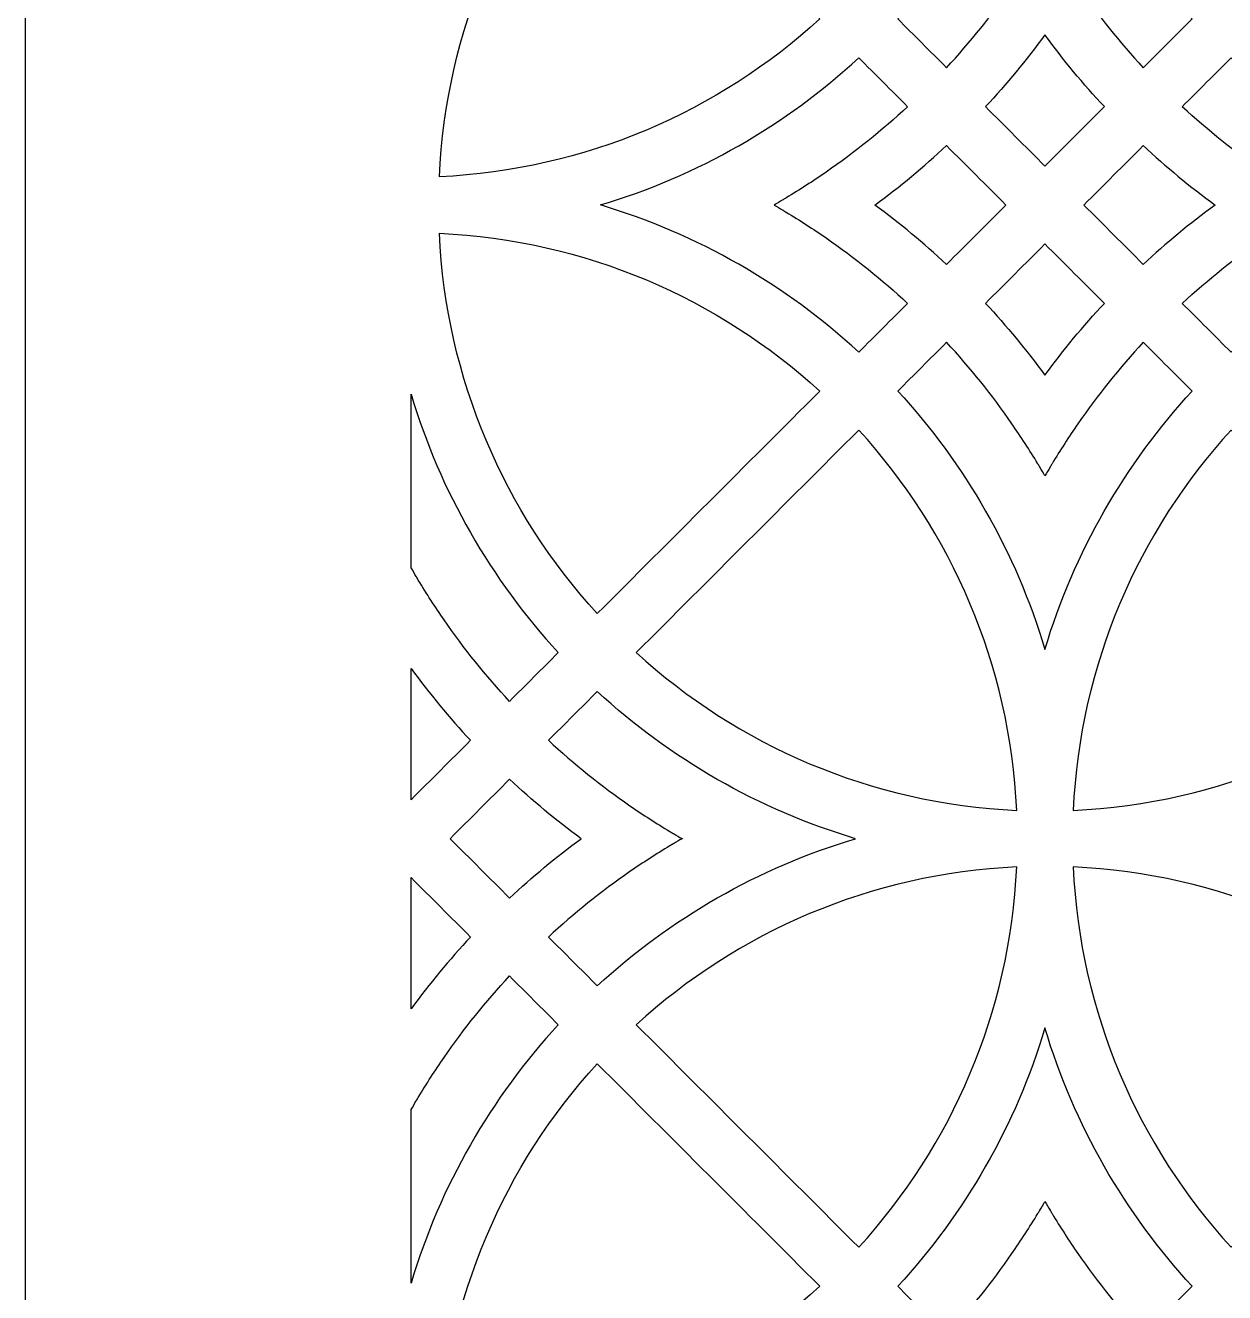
# Model space of a CAD drawing. Header units: centimetres. Extents: x 8 to 12.9, y -9 to 9.
# Drawn here: x 7.993 to 9.774, y -2.555 to -0.673 of the extents above; entities that cross this region are included whole.
import ezdxf

# ---------------------------------------------------------------- set-up
doc = ezdxf.new("R2010")
doc.units = ezdxf.units.CM
doc.header["$MEASUREMENT"] = 0
doc.layers.add('layer 1', color=7, linetype='Continuous')

msp = doc.modelspace()

# ---------------------------------------------------------------- linework, layer by layer
at = {"layer": 'layer 1', "color": 250, "lineweight": 30}
for points, knots in [([(12.90221, 9.00077), (11.26585, 9.00077), (9.62949, 9.00077), (7.99312, 9.00077), (7.99312, 9.00077), (7.99312, 3.53168), (7.99312, -1.93741), (7.99312, -7.4065), (7.99312, -7.4065), (7.99314, -7.4065), (7.99315, -7.4065), (7.99316, -7.4065), (7.99316, -7.4065), (7.99316, -7.93741), (7.99316, -8.46832), (7.99316, -8.99923), (7.99316, -8.99923), (8.18407, -8.99923), (8.37498, -8.99923), (8.56589, -8.99923), (8.56589, -8.99923), (8.56589, -8.91742), (8.56589, -8.8356), (8.56589, -8.75378), (8.56589, -8.75378), (8.76783, -8.75378), (8.96977, -8.75378), (9.17171, -8.75378), (9.17171, -8.75378), (9.17171, -8.5939), (9.17171, -8.43402), (9.17171, -8.27413), (9.17171, -8.27413), (9.25341, -8.27251), (9.33511, -8.27088), (9.4168, -8.26924), (9.4168, -8.26924), (9.43131, -8.31061), (9.45032, -8.34649), (9.48189, -8.37816), (9.48189, -8.37816), (9.5128, -8.40916), (9.54474, -8.42833), (9.58226, -8.43705), (9.58226, -8.43705), (9.63191, -8.4486), (9.68435, -8.44357), (9.72421, -8.4088), (9.72421, -8.4088), (9.76278, -8.37514), (9.78504, -8.32123), (9.79304, -8.2698), (9.79304, -8.2698), (9.81586, -8.27211), (9.83527, -8.27158), (9.85358, -8.26896), (9.85358, -8.26896), (9.94495, -8.25588), (9.9881, -8.19807), (9.99582, -8.11089), (9.99582, -8.11089), (9.99771, -8.08953), (9.9962, -8.06844), (9.98941, -8.04988), (9.98941, -8.04988), (9.99085, -8.05023), (9.99229, -8.05059), (9.99372, -8.05095), (9.99372, -8.05095), (10.02596, -8.0621), (10.0582, -8.07324), (10.09045, -8.08439), (10.09045, -8.08439), (10.10979, -8.28195), (10.26235, -8.43577), (10.44769, -8.43577), (10.44769, -8.43577), (10.63302, -8.43577), (10.78558, -8.28195), (10.80493, -8.08439), (10.80493, -8.08439), (10.83717, -8.07324), (10.86941, -8.0621), (10.90165, -8.05095), (10.90165, -8.05095), (10.90309, -8.05059), (10.90452, -8.05023), (10.90596, -8.04988), (10.90596, -8.04988), (10.89917, -8.06844), (10.89767, -8.08953), (10.89956, -8.11089), (10.89956, -8.11089), (10.90727, -8.19807), (10.95043, -8.25588), (11.04179, -8.26896), (11.04179, -8.26896), (11.0601, -8.27158), (11.07952, -8.27211), (11.10234, -8.2698), (11.10234, -8.2698), (11.11033, -8.32123), (11.13259, -8.37514), (11.17117, -8.4088), (11.17117, -8.4088), (11.21102, -8.44357), (11.26346, -8.4486), (11.31312, -8.43705), (11.31312, -8.43705), (11.35063, -8.42833), (11.38257, -8.40916), (11.41348, -8.37816), (11.41348, -8.37816), (11.44506, -8.34649), (11.46406, -8.31061), (11.47857, -8.26924), (11.47857, -8.26924), (11.56027, -8.27088), (11.64196, -8.27251), (11.72366, -8.27413), (11.72366, -8.27413), (11.72366, -8.43402), (11.72366, -8.5939), (11.72366, -8.75378), (11.72366, -8.75378), (11.9256, -8.75378), (12.12754, -8.75378), (12.32948, -8.75378), (12.32948, -8.75378), (12.32948, -8.8356), (12.32948, -8.91742), (12.32948, -8.99923), (12.32948, -8.99923), (12.52039, -8.99923), (12.7113, -8.99923), (12.90221, -8.99923), (12.90221, -8.99923), (12.90221, -8.46832), (12.90221, -7.93741), (12.90221, -7.4065), (12.90221, -7.4065), (12.90221, -1.93741), (12.90221, 3.53168), (12.90221, 9.00077)], [0, 0, 0, 0, 0.027027, 0.027027, 0.027027, 0.027027, 0.0540541, 0.0540541, 0.0540541, 0.0540541, 0.0810811, 0.0810811, 0.0810811, 0.0810811, 0.1081081, 0.1081081, 0.1081081, 0.1081081, 0.1351351, 0.1351351, 0.1351351, 0.1351351, 0.1621622, 0.1621622, 0.1621622, 0.1621622, 0.1891892, 0.1891892, 0.1891892, 0.1891892, 0.2162162, 0.2162162, 0.2162162, 0.2162162, 0.2432432, 0.2432432, 0.2432432, 0.2432432, 0.2702703, 0.2702703, 0.2702703, 0.2702703, 0.2972973, 0.2972973, 0.2972973, 0.2972973, 0.3243243, 0.3243243, 0.3243243, 0.3243243, 0.3513514, 0.3513514, 0.3513514, 0.3513514, 0.3783784, 0.3783784, 0.3783784, 0.3783784, 0.4054054, 0.4054054, 0.4054054, 0.4054054, 0.4324324, 0.4324324, 0.4324324, 0.4324324, 0.4594595, 0.4594595, 0.4594595, 0.4594595, 0.4864865, 0.4864865, 0.4864865, 0.4864865, 0.5135135, 0.5135135, 0.5135135, 0.5135135, 0.5405405, 0.5405405, 0.5405405, 0.5405405, 0.5675676, 0.5675676, 0.5675676, 0.5675676, 0.5945946, 0.5945946, 0.5945946, 0.5945946, 0.6216216, 0.6216216, 0.6216216, 0.6216216, 0.6486486, 0.6486486, 0.6486486, 0.6486486, 0.6756757, 0.6756757, 0.6756757, 0.6756757, 0.7027027, 0.7027027, 0.7027027, 0.7027027, 0.7297297, 0.7297297, 0.7297297, 0.7297297, 0.7567568, 0.7567568, 0.7567568, 0.7567568, 0.7837838, 0.7837838, 0.7837838, 0.7837838, 0.8108108, 0.8108108, 0.8108108, 0.8108108, 0.8378378, 0.8378378, 0.8378378, 0.8378378, 0.8648649, 0.8648649, 0.8648649, 0.8648649, 0.8918919, 0.8918919, 0.8918919, 0.8918919, 0.9189189, 0.9189189, 0.9189189, 0.9189189, 0.9459459, 0.9459459, 0.9459459, 0.9459459, 1, 1, 1, 1]), ([(9.36072, -0.73626), (9.33658, -0.7121), (9.31243, -0.68796), (9.28828, -0.66381), (9.28828, -0.66381), (9.38793, -0.55556), (9.46357, -0.42488), (9.50673, -0.28019), (9.50673, -0.28019), (9.5499, -0.42489), (9.62555, -0.55559), (9.7252, -0.66384), (9.7252, -0.66384), (9.70107, -0.68798), (9.67692, -0.71211), (9.65279, -0.73625), (9.65279, -0.73625), (9.61765, -0.69837), (9.58519, -0.65798), (9.5557, -0.61537), (9.5557, -0.61537), (9.55569, -0.61537), (9.55567, -0.61537), (9.55566, -0.61537), (9.55566, -0.61537), (9.55566, -0.61537), (9.55566, -0.61537), (9.55566, -0.61537), (9.55566, -0.61537), (9.55567, -0.61535), (9.55569, -0.61533), (9.5557, -0.61531), (9.5557, -0.61531), (9.54232, -0.59598), (9.52953, -0.57623), (9.51738, -0.55603), (9.51738, -0.55603), (9.51645, -0.55446), (9.5155, -0.5529), (9.51457, -0.55132), (9.51457, -0.55132), (9.51448, -0.55117), (9.51439, -0.55102), (9.51431, -0.55087), (9.51431, -0.55087), (9.51176, -0.54657), (9.50924, -0.54226), (9.50675, -0.53793), (9.50675, -0.53793), (9.50428, -0.54226), (9.50175, -0.54657), (9.49921, -0.55087), (9.49921, -0.55087), (9.49912, -0.55102), (9.49903, -0.55117), (9.49894, -0.55132), (9.49894, -0.55132), (9.49801, -0.5529), (9.49707, -0.55446), (9.49612, -0.55603), (9.49612, -0.55603), (9.48398, -0.57623), (9.4712, -0.59598), (9.45782, -0.61531), (9.45782, -0.61531), (9.45783, -0.61533), (9.45784, -0.61535), (9.45785, -0.61537), (9.45785, -0.61537), (9.45784, -0.61537), (9.45784, -0.61537), (9.45784, -0.61537), (9.45784, -0.61537), (9.45784, -0.61537), (9.45783, -0.61537), (9.45782, -0.61537), (9.45782, -0.61537), (9.42833, -0.65798), (9.39586, -0.69837), (9.36072, -0.73626)], [0, 0, 0, 0, 0.047619, 0.047619, 0.047619, 0.047619, 0.0952381, 0.0952381, 0.0952381, 0.0952381, 0.1428571, 0.1428571, 0.1428571, 0.1428571, 0.1904762, 0.1904762, 0.1904762, 0.1904762, 0.2380952, 0.2380952, 0.2380952, 0.2380952, 0.2857143, 0.2857143, 0.2857143, 0.2857143, 0.3333333, 0.3333333, 0.3333333, 0.3333333, 0.3809524, 0.3809524, 0.3809524, 0.3809524, 0.4285714, 0.4285714, 0.4285714, 0.4285714, 0.4761905, 0.4761905, 0.4761905, 0.4761905, 0.5238095, 0.5238095, 0.5238095, 0.5238095, 0.5714286, 0.5714286, 0.5714286, 0.5714286, 0.6190476, 0.6190476, 0.6190476, 0.6190476, 0.6666667, 0.6666667, 0.6666667, 0.6666667, 0.7142857, 0.7142857, 0.7142857, 0.7142857, 0.7619048, 0.7619048, 0.7619048, 0.7619048, 0.8095238, 0.8095238, 0.8095238, 0.8095238, 0.8571429, 0.8571429, 0.8571429, 0.8571429, 0.9047619, 0.9047619, 0.9047619, 0.9047619, 1, 1, 1, 1]), ([(9.1726, -0.66384), (9.06245, -0.55369), (8.95229, -0.44354), (8.84215, -0.33338), (8.84215, -0.33338), (8.70476, -0.48379), (8.61773, -0.68097), (8.60776, -0.89823), (8.60776, -0.89823), (8.82502, -0.88826), (9.0222, -0.80123), (9.1726, -0.66384)], [0, 0, 0, 0, 0.25, 0.25, 0.25, 0.25, 0.5, 0.5, 0.5, 0.5, 1, 1, 1, 1]), ([(9.50675, -0.88229), (9.47736, -0.85289), (9.44796, -0.8235), (9.41857, -0.79409), (9.41857, -0.79409), (9.44999, -0.76041), (9.47944, -0.72486), (9.50674, -0.68762), (9.50674, -0.68762), (9.50674, -0.68762), (9.50674, -0.68762), (9.50674, -0.68762), (9.50674, -0.68762), (9.50675, -0.6876), (9.50675, -0.6876), (9.50675, -0.68759), (9.50675, -0.68759), (9.50676, -0.6876), (9.50677, -0.6876), (9.50678, -0.68762), (9.50678, -0.68762), (9.50678, -0.68762), (9.50678, -0.68762), (9.50678, -0.68762), (9.50678, -0.68762), (9.53407, -0.72486), (9.56352, -0.76041), (9.59495, -0.79409), (9.59495, -0.79409), (9.56555, -0.8235), (9.53615, -0.85289), (9.50675, -0.88229)], [0, 0, 0, 0, 0.1111111, 0.1111111, 0.1111111, 0.1111111, 0.2222222, 0.2222222, 0.2222222, 0.2222222, 0.3333333, 0.3333333, 0.3333333, 0.3333333, 0.4444444, 0.4444444, 0.4444444, 0.4444444, 0.5555556, 0.5555556, 0.5555556, 0.5555556, 0.6666667, 0.6666667, 0.6666667, 0.6666667, 0.7777778, 0.7777778, 0.7777778, 0.7777778, 1, 1, 1, 1]), ([(9.30287, -0.79411), (9.27873, -0.76996), (9.25458, -0.74581), (9.23043, -0.72167), (9.23043, -0.72167), (9.12218, -0.82131), (8.99149, -0.89696), (8.8468, -0.94011), (8.8468, -0.94011), (8.99151, -0.98328), (9.12219, -1.05893), (9.23045, -1.15859), (9.23045, -1.15859), (9.25459, -1.13446), (9.27873, -1.11031), (9.30287, -1.08617), (9.30287, -1.08617), (9.26498, -1.05104), (9.2246, -1.01857), (9.18198, -0.98908), (9.18198, -0.98908), (9.18198, -0.98908), (9.18198, -0.98907), (9.18198, -0.98905), (9.18198, -0.98905), (9.18198, -0.98905), (9.18198, -0.98905), (9.18197, -0.98905), (9.18197, -0.98905), (9.18196, -0.98906), (9.18195, -0.98908), (9.18193, -0.98908), (9.18193, -0.98908), (9.16261, -0.9757), (9.14285, -0.96292), (9.12265, -0.95077), (9.12265, -0.95077), (9.12107, -0.94983), (9.11951, -0.94889), (9.11793, -0.94795), (9.11793, -0.94795), (9.11779, -0.94787), (9.11763, -0.94779), (9.11748, -0.94769), (9.11748, -0.94769), (9.11319, -0.94515), (9.10887, -0.94263), (9.10455, -0.94015), (9.10455, -0.94015), (9.10887, -0.93766), (9.11319, -0.93514), (9.11748, -0.93259), (9.11748, -0.93259), (9.11763, -0.93251), (9.11778, -0.93241), (9.11793, -0.93233), (9.11793, -0.93233), (9.11951, -0.93139), (9.12107, -0.93045), (9.12265, -0.92951), (9.12265, -0.92951), (9.14285, -0.91737), (9.16261, -0.90458), (9.18193, -0.8912), (9.18193, -0.8912), (9.18195, -0.89122), (9.18196, -0.89122), (9.18197, -0.89124), (9.18197, -0.89124), (9.18198, -0.89124), (9.18198, -0.89123), (9.18198, -0.89123), (9.18198, -0.89123), (9.18198, -0.89122), (9.18198, -0.89122), (9.18198, -0.8912), (9.18198, -0.8912), (9.2246, -0.86171), (9.26498, -0.82925), (9.30287, -0.79411)], [0, 0, 0, 0, 0.047619, 0.047619, 0.047619, 0.047619, 0.0952381, 0.0952381, 0.0952381, 0.0952381, 0.1428571, 0.1428571, 0.1428571, 0.1428571, 0.1904762, 0.1904762, 0.1904762, 0.1904762, 0.2380952, 0.2380952, 0.2380952, 0.2380952, 0.2857143, 0.2857143, 0.2857143, 0.2857143, 0.3333333, 0.3333333, 0.3333333, 0.3333333, 0.3809524, 0.3809524, 0.3809524, 0.3809524, 0.4285714, 0.4285714, 0.4285714, 0.4285714, 0.4761905, 0.4761905, 0.4761905, 0.4761905, 0.5238095, 0.5238095, 0.5238095, 0.5238095, 0.5714286, 0.5714286, 0.5714286, 0.5714286, 0.6190476, 0.6190476, 0.6190476, 0.6190476, 0.6666667, 0.6666667, 0.6666667, 0.6666667, 0.7142857, 0.7142857, 0.7142857, 0.7142857, 0.7619048, 0.7619048, 0.7619048, 0.7619048, 0.8095238, 0.8095238, 0.8095238, 0.8095238, 0.8571429, 0.8571429, 0.8571429, 0.8571429, 0.9047619, 0.9047619, 0.9047619, 0.9047619, 1, 1, 1, 1]), ([(9.71065, -1.08618), (9.73479, -1.11032), (9.75894, -1.13447), (9.78309, -1.15862), (9.78309, -1.15862), (9.89133, -1.05897), (10.02202, -0.98334), (10.16671, -0.94017), (10.16671, -0.94017), (10.02201, -0.897), (9.89132, -0.82135), (9.78307, -0.72169), (9.78307, -0.72169), (9.75892, -0.74584), (9.73479, -0.76998), (9.71065, -0.79411), (9.71065, -0.79411), (9.74852, -0.82925), (9.78892, -0.86171), (9.83153, -0.8912), (9.83153, -0.8912), (9.83153, -0.89122), (9.83153, -0.89122), (9.83153, -0.89124), (9.83153, -0.89124), (9.83153, -0.89124), (9.83153, -0.89124), (9.83153, -0.89124), (9.83153, -0.89124), (9.83156, -0.89122), (9.83157, -0.89122), (9.83159, -0.8912), (9.83159, -0.8912), (9.85092, -0.90458), (9.87067, -0.91737), (9.89087, -0.92952), (9.89087, -0.92952), (9.89244, -0.93045), (9.89401, -0.9314), (9.89557, -0.93233), (9.89557, -0.93233), (9.89574, -0.93241), (9.89588, -0.93251), (9.89603, -0.93259), (9.89603, -0.93259), (9.90033, -0.93514), (9.90464, -0.93766), (9.90897, -0.94015), (9.90897, -0.94015), (9.90464, -0.94263), (9.90033, -0.94515), (9.89603, -0.94768), (9.89603, -0.94768), (9.89588, -0.94779), (9.89574, -0.94787), (9.89559, -0.94795), (9.89559, -0.94795), (9.89401, -0.94889), (9.89243, -0.94983), (9.89087, -0.95078), (9.89087, -0.95078), (9.87067, -0.96292), (9.85092, -0.9757), (9.83159, -0.98908), (9.83159, -0.98908), (9.83157, -0.98908), (9.83155, -0.98907), (9.83153, -0.98905), (9.83153, -0.98905), (9.83153, -0.98905), (9.83153, -0.98905), (9.83153, -0.98906), (9.83153, -0.98906), (9.83153, -0.98907), (9.83153, -0.98908), (9.83153, -0.98908), (9.83153, -0.98908), (9.78892, -1.01857), (9.74852, -1.05104), (9.71065, -1.08618)], [0, 0, 0, 0, 0.047619, 0.047619, 0.047619, 0.047619, 0.0952381, 0.0952381, 0.0952381, 0.0952381, 0.1428571, 0.1428571, 0.1428571, 0.1428571, 0.1904762, 0.1904762, 0.1904762, 0.1904762, 0.2380952, 0.2380952, 0.2380952, 0.2380952, 0.2857143, 0.2857143, 0.2857143, 0.2857143, 0.3333333, 0.3333333, 0.3333333, 0.3333333, 0.3809524, 0.3809524, 0.3809524, 0.3809524, 0.4285714, 0.4285714, 0.4285714, 0.4285714, 0.4761905, 0.4761905, 0.4761905, 0.4761905, 0.5238095, 0.5238095, 0.5238095, 0.5238095, 0.5714286, 0.5714286, 0.5714286, 0.5714286, 0.6190476, 0.6190476, 0.6190476, 0.6190476, 0.6666667, 0.6666667, 0.6666667, 0.6666667, 0.7142857, 0.7142857, 0.7142857, 0.7142857, 0.7619048, 0.7619048, 0.7619048, 0.7619048, 0.8095238, 0.8095238, 0.8095238, 0.8095238, 0.8571429, 0.8571429, 0.8571429, 0.8571429, 0.9047619, 0.9047619, 0.9047619, 0.9047619, 1, 1, 1, 1]), ([(9.4489, -0.94014), (9.41951, -0.91075), (9.39011, -0.88135), (9.36072, -0.85195), (9.36072, -0.85195), (9.32702, -0.88338), (9.29148, -0.91282), (9.25424, -0.94013), (9.25424, -0.94013), (9.25424, -0.94013), (9.25424, -0.94013), (9.25423, -0.94013), (9.25423, -0.94013), (9.25423, -0.94013), (9.25421, -0.94014), (9.2542, -0.94015), (9.2542, -0.94015), (9.25421, -0.94015), (9.25423, -0.94015), (9.25424, -0.94017), (9.25424, -0.94017), (9.25424, -0.94017), (9.25424, -0.94017), (9.25424, -0.94017), (9.25424, -0.94017), (9.29148, -0.96746), (9.32702, -0.99691), (9.36072, -1.02833), (9.36072, -1.02833), (9.39011, -0.99893), (9.41951, -0.96954), (9.4489, -0.94014)], [0, 0, 0, 0, 0.1111111, 0.1111111, 0.1111111, 0.1111111, 0.2222222, 0.2222222, 0.2222222, 0.2222222, 0.3333333, 0.3333333, 0.3333333, 0.3333333, 0.4444444, 0.4444444, 0.4444444, 0.4444444, 0.5555556, 0.5555556, 0.5555556, 0.5555556, 0.6666667, 0.6666667, 0.6666667, 0.6666667, 0.7777778, 0.7777778, 0.7777778, 0.7777778, 1, 1, 1, 1]), ([(9.56462, -0.94015), (9.59401, -0.96954), (9.62341, -0.99894), (9.6528, -1.02833), (9.6528, -1.02833), (9.68649, -0.99691), (9.72204, -0.96746), (9.75928, -0.94017), (9.75928, -0.94017), (9.75928, -0.94017), (9.75928, -0.94017), (9.75929, -0.94017), (9.75929, -0.94017), (9.7593, -0.94015), (9.7593, -0.94015), (9.7593, -0.94015), (9.7593, -0.94015), (9.7593, -0.94014), (9.7593, -0.94013), (9.75929, -0.94013), (9.75929, -0.94013), (9.75928, -0.94013), (9.75928, -0.94013), (9.75928, -0.94013), (9.75928, -0.94013), (9.72204, -0.91282), (9.68649, -0.88338), (9.6528, -0.85195), (9.6528, -0.85195), (9.62341, -0.88135), (9.59401, -0.91075), (9.56462, -0.94015)], [0, 0, 0, 0, 0.1111111, 0.1111111, 0.1111111, 0.1111111, 0.2222222, 0.2222222, 0.2222222, 0.2222222, 0.3333333, 0.3333333, 0.3333333, 0.3333333, 0.4444444, 0.4444444, 0.4444444, 0.4444444, 0.5555556, 0.5555556, 0.5555556, 0.5555556, 0.6666667, 0.6666667, 0.6666667, 0.6666667, 0.7777778, 0.7777778, 0.7777778, 0.7777778, 1, 1, 1, 1]), ([(8.84216, -1.54689), (8.9523, -1.43674), (9.06245, -1.32659), (9.1726, -1.21644), (9.1726, -1.21644), (9.0222, -1.07906), (8.82504, -0.99202), (8.6078, -0.98205), (8.6078, -0.98205), (8.61777, -1.19931), (8.70478, -1.39648), (8.84216, -1.54689)], [0, 0, 0, 0, 0.25, 0.25, 0.25, 0.25, 0.5, 0.5, 0.5, 0.5, 1, 1, 1, 1]), ([(9.50675, -0.998), (9.53615, -1.0274), (9.56555, -1.0568), (9.59495, -1.08618), (9.59495, -1.08618), (9.56352, -1.11988), (9.53407, -1.15543), (9.50678, -1.19266), (9.50678, -1.19266), (9.50678, -1.19266), (9.50678, -1.19266), (9.50678, -1.19266), (9.50678, -1.19266), (9.50677, -1.19268), (9.50676, -1.19268), (9.50675, -1.19269), (9.50675, -1.19269), (9.50675, -1.19268), (9.50675, -1.19268), (9.50674, -1.19266), (9.50674, -1.19266), (9.50674, -1.19266), (9.50674, -1.19266), (9.50674, -1.19266), (9.50674, -1.19266), (9.47944, -1.15543), (9.44999, -1.11988), (9.41857, -1.08618), (9.41857, -1.08618), (9.44796, -1.0568), (9.47736, -1.0274), (9.50675, -0.998)], [0, 0, 0, 0, 0.1111111, 0.1111111, 0.1111111, 0.1111111, 0.2222222, 0.2222222, 0.2222222, 0.2222222, 0.3333333, 0.3333333, 0.3333333, 0.3333333, 0.4444444, 0.4444444, 0.4444444, 0.4444444, 0.5555556, 0.5555556, 0.5555556, 0.5555556, 0.6666667, 0.6666667, 0.6666667, 0.6666667, 0.7777778, 0.7777778, 0.7777778, 0.7777778, 1, 1, 1, 1]), ([(9.65279, -1.14403), (9.67694, -1.16817), (9.70108, -1.19233), (9.72524, -1.21647), (9.72524, -1.21647), (9.62559, -1.32472), (9.54995, -1.4554), (9.50679, -1.6001), (9.50679, -1.6001), (9.46362, -1.45539), (9.38796, -1.3247), (9.28831, -1.21645), (9.28831, -1.21645), (9.31245, -1.19231), (9.33658, -1.16817), (9.36072, -1.14403), (9.36072, -1.14403), (9.39586, -1.18191), (9.42833, -1.22231), (9.45782, -1.26492), (9.45782, -1.26492), (9.45783, -1.26492), (9.45784, -1.26492), (9.45784, -1.26492), (9.45784, -1.26492), (9.45785, -1.26492), (9.45785, -1.26492), (9.45785, -1.26492), (9.45785, -1.26492), (9.45784, -1.26494), (9.45783, -1.26495), (9.45782, -1.26497), (9.45782, -1.26497), (9.4712, -1.2843), (9.48398, -1.30405), (9.49613, -1.32425), (9.49613, -1.32425), (9.49707, -1.32582), (9.49801, -1.32739), (9.49894, -1.32897), (9.49894, -1.32897), (9.49903, -1.32911), (9.49912, -1.32926), (9.49921, -1.32941), (9.49921, -1.32941), (9.50175, -1.33371), (9.50426, -1.33802), (9.50675, -1.34236), (9.50675, -1.34236), (9.50924, -1.33802), (9.51176, -1.33371), (9.51431, -1.32941), (9.51431, -1.32941), (9.51439, -1.32926), (9.51448, -1.32911), (9.51457, -1.32897), (9.51457, -1.32897), (9.5155, -1.32739), (9.51645, -1.32582), (9.51738, -1.32425), (9.51738, -1.32425), (9.52953, -1.30405), (9.54232, -1.2843), (9.5557, -1.26497), (9.5557, -1.26497), (9.55569, -1.26495), (9.55567, -1.26494), (9.55566, -1.26492), (9.55566, -1.26492), (9.55566, -1.26492), (9.55566, -1.26492), (9.55567, -1.26492), (9.55567, -1.26492), (9.55568, -1.26492), (9.55569, -1.26492), (9.5557, -1.26492), (9.5557, -1.26492), (9.58519, -1.22231), (9.61765, -1.18191), (9.65279, -1.14403)], [0, 0, 0, 0, 0.047619, 0.047619, 0.047619, 0.047619, 0.0952381, 0.0952381, 0.0952381, 0.0952381, 0.1428571, 0.1428571, 0.1428571, 0.1428571, 0.1904762, 0.1904762, 0.1904762, 0.1904762, 0.2380952, 0.2380952, 0.2380952, 0.2380952, 0.2857143, 0.2857143, 0.2857143, 0.2857143, 0.3333333, 0.3333333, 0.3333333, 0.3333333, 0.3809524, 0.3809524, 0.3809524, 0.3809524, 0.4285714, 0.4285714, 0.4285714, 0.4285714, 0.4761905, 0.4761905, 0.4761905, 0.4761905, 0.5238095, 0.5238095, 0.5238095, 0.5238095, 0.5714286, 0.5714286, 0.5714286, 0.5714286, 0.6190476, 0.6190476, 0.6190476, 0.6190476, 0.6666667, 0.6666667, 0.6666667, 0.6666667, 0.7142857, 0.7142857, 0.7142857, 0.7142857, 0.7619048, 0.7619048, 0.7619048, 0.7619048, 0.8095238, 0.8095238, 0.8095238, 0.8095238, 0.8571429, 0.8571429, 0.8571429, 0.8571429, 0.9047619, 0.9047619, 0.9047619, 0.9047619, 1, 1, 1, 1]), ([(8.56585, -1.22119), (8.56585, -1.30708), (8.56585, -1.39296), (8.56585, -1.47886), (8.56585, -1.47886), (8.56585, -1.47886), (8.56585, -1.47886), (8.56585, -1.47886), (8.56585, -1.47886), (8.56585, -1.47886), (8.56585, -1.47886), (8.56585, -1.47886), (8.56585, -1.47886), (8.56585, -1.47886), (8.56585, -1.47886), (8.56585, -1.47885), (8.56585, -1.47885), (8.56834, -1.48318), (8.57086, -1.4875), (8.5734, -1.4918), (8.5734, -1.4918), (8.57349, -1.49195), (8.57358, -1.4921), (8.57367, -1.49225), (8.57367, -1.49225), (8.5746, -1.49382), (8.57555, -1.49539), (8.57648, -1.49696), (8.57648, -1.49696), (8.58863, -1.51715), (8.60142, -1.53691), (8.6148, -1.55624), (8.6148, -1.55624), (8.61478, -1.55625), (8.61477, -1.55627), (8.61476, -1.55629), (8.61476, -1.55629), (8.61478, -1.55629), (8.61478, -1.55629), (8.6148, -1.55629), (8.6148, -1.55629), (8.64429, -1.59889), (8.67676, -1.63928), (8.71189, -1.67715), (8.71189, -1.67715), (8.73602, -1.65303), (8.76015, -1.62889), (8.78428, -1.60477), (8.78428, -1.60477), (8.68466, -1.4965), (8.60901, -1.36586), (8.56585, -1.22119)], [0, 0, 0, 0, 0.0714286, 0.0714286, 0.0714286, 0.0714286, 0.1428571, 0.1428571, 0.1428571, 0.1428571, 0.2142857, 0.2142857, 0.2142857, 0.2142857, 0.2857143, 0.2857143, 0.2857143, 0.2857143, 0.3571429, 0.3571429, 0.3571429, 0.3571429, 0.4285714, 0.4285714, 0.4285714, 0.4285714, 0.5, 0.5, 0.5, 0.5, 0.5714286, 0.5714286, 0.5714286, 0.5714286, 0.6428571, 0.6428571, 0.6428571, 0.6428571, 0.7142857, 0.7142857, 0.7142857, 0.7142857, 0.7857143, 0.7857143, 0.7857143, 0.7857143, 0.8571429, 0.8571429, 0.8571429, 0.8571429, 1, 1, 1, 1]), ([(8.90002, -1.60474), (9.01016, -1.49459), (9.12031, -1.38445), (9.23046, -1.2743), (9.23046, -1.2743), (9.36784, -1.42469), (9.45487, -1.62186), (9.46484, -1.83911), (9.46484, -1.83911), (9.24759, -1.82913), (9.05042, -1.74212), (8.90002, -1.60474)], [0, 0, 0, 0, 0.25, 0.25, 0.25, 0.25, 0.5, 0.5, 0.5, 0.5, 1, 1, 1, 1]), ([(9.78307, -1.2743), (9.89321, -1.38445), (10.00336, -1.49461), (10.11351, -1.60476), (10.11351, -1.60476), (9.96312, -1.74214), (9.76593, -1.82917), (9.54866, -1.83913), (9.54866, -1.83913), (9.55864, -1.62188), (9.64567, -1.4247), (9.78307, -1.2743)], [0, 0, 0, 0, 0.25, 0.25, 0.25, 0.25, 0.5, 0.5, 0.5, 0.5, 1, 1, 1, 1]), ([(8.56585, -1.6285), (8.56585, -1.6934), (8.56585, -1.7583), (8.56585, -1.8232), (8.56585, -1.8232), (8.59524, -1.7938), (8.62464, -1.7644), (8.65403, -1.735), (8.65403, -1.735), (8.62261, -1.70131), (8.59315, -1.66575), (8.56585, -1.6285)], [0, 0, 0, 0, 0.25, 0.25, 0.25, 0.25, 0.5, 0.5, 0.5, 0.5, 1, 1, 1, 1]), ([(8.76974, -1.73502), (8.79387, -1.71088), (8.81801, -1.68674), (8.84214, -1.66262), (8.84214, -1.66262), (8.9504, -1.76223), (9.08105, -1.83789), (9.22573, -1.88105), (9.22573, -1.88105), (9.08105, -1.92421), (8.9504, -1.99987), (8.84214, -2.09948), (8.84214, -2.09948), (8.81801, -2.07536), (8.79387, -2.05122), (8.76975, -2.02709), (8.76975, -2.02709), (8.80762, -1.99196), (8.84801, -1.95949), (8.89061, -1.93001), (8.89061, -1.93001), (8.89061, -1.93), (8.89061, -1.92998), (8.89061, -1.92997), (8.89061, -1.92997), (8.89063, -1.92998), (8.89065, -1.93), (8.89067, -1.93), (8.89067, -1.93), (8.90999, -1.91662), (8.92975, -1.90383), (8.94994, -1.8917), (8.94994, -1.8917), (8.95151, -1.89075), (8.95309, -1.88981), (8.95466, -1.88888), (8.95466, -1.88888), (8.9548, -1.88879), (8.95495, -1.88869), (8.9551, -1.88861), (8.9551, -1.88861), (8.9594, -1.88606), (8.96371, -1.88355), (8.96805, -1.88107), (8.96805, -1.88107), (8.96804, -1.88107), (8.96804, -1.88107), (8.96804, -1.88107), (8.96804, -1.88107), (8.96804, -1.88106), (8.96804, -1.88106), (8.96804, -1.88106), (8.96804, -1.88106), (8.96804, -1.88106), (8.96804, -1.88106), (8.96804, -1.88105), (8.96804, -1.88105), (8.96804, -1.88105), (8.96804, -1.88105), (8.96804, -1.88105), (8.96804, -1.88105), (8.96804, -1.88105), (8.96804, -1.88105), (8.96804, -1.88105), (8.96804, -1.88105), (8.96804, -1.88105), (8.96804, -1.88105), (8.96804, -1.88104), (8.96804, -1.88104), (8.96372, -1.87856), (8.9594, -1.87605), (8.9551, -1.87349), (8.9551, -1.87349), (8.95495, -1.87341), (8.9548, -1.87332), (8.95466, -1.87323), (8.95466, -1.87323), (8.95309, -1.87229), (8.95151, -1.87135), (8.94994, -1.87041), (8.94994, -1.87041), (8.92975, -1.85827), (8.90999, -1.84548), (8.89067, -1.83211), (8.89067, -1.83211), (8.89065, -1.83212), (8.89063, -1.83212), (8.89061, -1.83214), (8.89061, -1.83214), (8.89061, -1.83212), (8.89061, -1.83212), (8.89061, -1.8321), (8.89061, -1.8321), (8.84801, -1.80261), (8.80762, -1.77015), (8.76974, -1.73502)], [0, 0, 0, 0, 0.04, 0.04, 0.04, 0.04, 0.08, 0.08, 0.08, 0.08, 0.12, 0.12, 0.12, 0.12, 0.16, 0.16, 0.16, 0.16, 0.2, 0.2, 0.2, 0.2, 0.24, 0.24, 0.24, 0.24, 0.28, 0.28, 0.28, 0.28, 0.32, 0.32, 0.32, 0.32, 0.36, 0.36, 0.36, 0.36, 0.4, 0.4, 0.4, 0.4, 0.44, 0.44, 0.44, 0.44, 0.48, 0.48, 0.48, 0.48, 0.52, 0.52, 0.52, 0.52, 0.56, 0.56, 0.56, 0.56, 0.6, 0.6, 0.6, 0.6, 0.64, 0.64, 0.64, 0.64, 0.68, 0.68, 0.68, 0.68, 0.72, 0.72, 0.72, 0.72, 0.76, 0.76, 0.76, 0.76, 0.8, 0.8, 0.8, 0.8, 0.84, 0.84, 0.84, 0.84, 0.88, 0.88, 0.88, 0.88, 0.92, 0.92, 0.92, 0.92, 1, 1, 1, 1]), ([(8.7119, -1.96925), (8.6825, -1.93985), (8.6531, -1.91045), (8.6237, -1.88105), (8.6237, -1.88105), (8.6531, -1.85166), (8.6825, -1.82226), (8.7119, -1.79287), (8.7119, -1.79287), (8.74559, -1.8243), (8.78116, -1.85375), (8.8184, -1.88105), (8.8184, -1.88105), (8.78116, -1.90835), (8.74559, -1.93782), (8.7119, -1.96925)], [0, 0, 0, 0, 0.2, 0.2, 0.2, 0.2, 0.4, 0.4, 0.4, 0.4, 0.6, 0.6, 0.6, 0.6, 1, 1, 1, 1]), ([(9.23046, -2.48781), (9.12031, -2.37766), (9.01016, -2.26751), (8.90002, -2.15736), (8.90002, -2.15736), (9.05042, -2.01999), (9.24759, -1.93297), (9.46485, -1.92301), (9.46485, -1.92301), (9.45488, -2.14025), (9.36784, -2.33742), (9.23046, -2.48781)], [0, 0, 0, 0, 0.25, 0.25, 0.25, 0.25, 0.5, 0.5, 0.5, 0.5, 1, 1, 1, 1]), ([(10.11351, -2.15735), (10.00336, -2.2675), (9.89321, -2.37766), (9.78307, -2.48781), (9.78307, -2.48781), (9.64567, -2.33741), (9.55864, -2.14023), (9.54866, -1.92297), (9.54866, -1.92297), (9.76593, -1.93294), (9.96312, -2.01997), (10.11351, -2.15735)], [0, 0, 0, 0, 0.25, 0.25, 0.25, 0.25, 0.5, 0.5, 0.5, 0.5, 1, 1, 1, 1]), ([(8.56585, -1.93891), (8.56585, -2.00381), (8.56585, -2.0687), (8.56585, -2.1336), (8.56585, -2.1336), (8.56585, -2.1336), (8.56585, -2.1336), (8.56585, -2.1336), (8.56585, -2.1336), (8.59315, -2.09636), (8.62262, -2.0608), (8.65405, -2.0271), (8.65405, -2.0271), (8.62464, -1.9977), (8.59525, -1.9683), (8.56585, -1.93891)], [0, 0, 0, 0, 0.2, 0.2, 0.2, 0.2, 0.4, 0.4, 0.4, 0.4, 0.6, 0.6, 0.6, 0.6, 1, 1, 1, 1]), ([(8.56585, -2.28324), (8.56585, -2.36914), (8.56585, -2.45503), (8.56585, -2.54093), (8.56585, -2.54093), (8.60901, -2.39625), (8.68466, -2.2656), (8.78428, -2.15734), (8.78428, -2.15734), (8.76015, -2.13321), (8.73602, -2.10907), (8.71189, -2.08495), (8.71189, -2.08495), (8.67676, -2.12282), (8.64429, -2.16321), (8.61481, -2.20581), (8.61481, -2.20581), (8.6148, -2.20581), (8.61478, -2.20581), (8.61477, -2.20581), (8.61477, -2.20581), (8.61478, -2.20583), (8.61478, -2.20585), (8.6148, -2.20587), (8.6148, -2.20587), (8.60142, -2.22519), (8.58863, -2.24495), (8.57649, -2.26514), (8.57649, -2.26514), (8.57555, -2.26671), (8.57461, -2.26829), (8.57368, -2.26987), (8.57368, -2.26987), (8.57359, -2.27001), (8.57349, -2.27015), (8.5734, -2.2703), (8.5734, -2.2703), (8.57086, -2.2746), (8.56834, -2.27892), (8.56586, -2.28325), (8.56586, -2.28325), (8.56586, -2.28325), (8.56586, -2.28325), (8.56586, -2.28324), (8.56586, -2.28324), (8.56586, -2.28325), (8.56586, -2.28325), (8.56585, -2.28325), (8.56585, -2.28325), (8.56585, -2.28325), (8.56585, -2.28324), (8.56585, -2.28324)], [0, 0, 0, 0, 0.0714286, 0.0714286, 0.0714286, 0.0714286, 0.1428571, 0.1428571, 0.1428571, 0.1428571, 0.2142857, 0.2142857, 0.2142857, 0.2142857, 0.2857143, 0.2857143, 0.2857143, 0.2857143, 0.3571429, 0.3571429, 0.3571429, 0.3571429, 0.4285714, 0.4285714, 0.4285714, 0.4285714, 0.5, 0.5, 0.5, 0.5, 0.5714286, 0.5714286, 0.5714286, 0.5714286, 0.6428571, 0.6428571, 0.6428571, 0.6428571, 0.7142857, 0.7142857, 0.7142857, 0.7142857, 0.7857143, 0.7857143, 0.7857143, 0.7857143, 0.8571429, 0.8571429, 0.8571429, 0.8571429, 1, 1, 1, 1]), ([(9.36073, -2.61807), (9.33659, -2.59395), (9.31246, -2.5698), (9.28832, -2.54567), (9.28832, -2.54567), (9.38798, -2.43741), (9.46362, -2.30672), (9.50679, -2.16201), (9.50679, -2.16201), (9.54995, -2.3067), (9.62559, -2.43738), (9.72524, -2.54563), (9.72524, -2.54563), (9.70108, -2.56978), (9.67694, -2.59393), (9.65279, -2.61808), (9.65279, -2.61808), (9.61765, -2.58019), (9.58519, -2.5398), (9.5557, -2.49719), (9.5557, -2.49719), (9.55569, -2.49719), (9.55567, -2.49719), (9.55566, -2.49719), (9.55566, -2.49719), (9.55566, -2.49719), (9.55566, -2.49719), (9.55566, -2.49719), (9.55566, -2.49719), (9.55567, -2.49717), (9.55569, -2.49715), (9.5557, -2.49713), (9.5557, -2.49713), (9.54232, -2.47781), (9.52953, -2.45805), (9.51738, -2.43786), (9.51738, -2.43786), (9.51645, -2.43629), (9.51552, -2.43471), (9.51457, -2.43314), (9.51457, -2.43314), (9.51448, -2.43299), (9.51439, -2.43284), (9.51431, -2.43269), (9.51431, -2.43269), (9.51176, -2.4284), (9.50924, -2.42409), (9.50675, -2.41975), (9.50675, -2.41975), (9.50426, -2.42409), (9.50175, -2.4284), (9.49921, -2.43269), (9.49921, -2.43269), (9.49912, -2.43284), (9.49903, -2.43299), (9.49894, -2.43314), (9.49894, -2.43314), (9.49801, -2.43471), (9.49707, -2.43629), (9.49612, -2.43786), (9.49612, -2.43786), (9.48398, -2.45805), (9.4712, -2.47781), (9.45782, -2.49713), (9.45782, -2.49713), (9.45783, -2.49715), (9.45784, -2.49717), (9.45785, -2.49719), (9.45785, -2.49719), (9.45785, -2.49719), (9.45785, -2.49719), (9.45784, -2.49719), (9.45784, -2.49719), (9.45784, -2.49719), (9.45783, -2.49719), (9.45782, -2.49719), (9.45782, -2.49719), (9.42833, -2.5398), (9.39586, -2.58019), (9.36073, -2.61807)], [0, 0, 0, 0, 0.047619, 0.047619, 0.047619, 0.047619, 0.0952381, 0.0952381, 0.0952381, 0.0952381, 0.1428571, 0.1428571, 0.1428571, 0.1428571, 0.1904762, 0.1904762, 0.1904762, 0.1904762, 0.2380952, 0.2380952, 0.2380952, 0.2380952, 0.2857143, 0.2857143, 0.2857143, 0.2857143, 0.3333333, 0.3333333, 0.3333333, 0.3333333, 0.3809524, 0.3809524, 0.3809524, 0.3809524, 0.4285714, 0.4285714, 0.4285714, 0.4285714, 0.4761905, 0.4761905, 0.4761905, 0.4761905, 0.5238095, 0.5238095, 0.5238095, 0.5238095, 0.5714286, 0.5714286, 0.5714286, 0.5714286, 0.6190476, 0.6190476, 0.6190476, 0.6190476, 0.6666667, 0.6666667, 0.6666667, 0.6666667, 0.7142857, 0.7142857, 0.7142857, 0.7142857, 0.7619048, 0.7619048, 0.7619048, 0.7619048, 0.8095238, 0.8095238, 0.8095238, 0.8095238, 0.8571429, 0.8571429, 0.8571429, 0.8571429, 0.9047619, 0.9047619, 0.9047619, 0.9047619, 1, 1, 1, 1]), ([(9.1726, -2.54566), (9.06246, -2.43552), (8.95231, -2.32536), (8.84216, -2.21522), (8.84216, -2.21522), (8.70479, -2.36562), (8.61777, -2.5628), (8.6078, -2.78005), (8.6078, -2.78005), (8.82504, -2.77008), (9.02221, -2.68304), (9.1726, -2.54566)], [0, 0, 0, 0, 0.25, 0.25, 0.25, 0.25, 0.5, 0.5, 0.5, 0.5, 1, 1, 1, 1])]:
    msp.add_open_spline(points, degree=3, knots=knots, dxfattribs=at)

doc.saveas('drawing.dxf')
